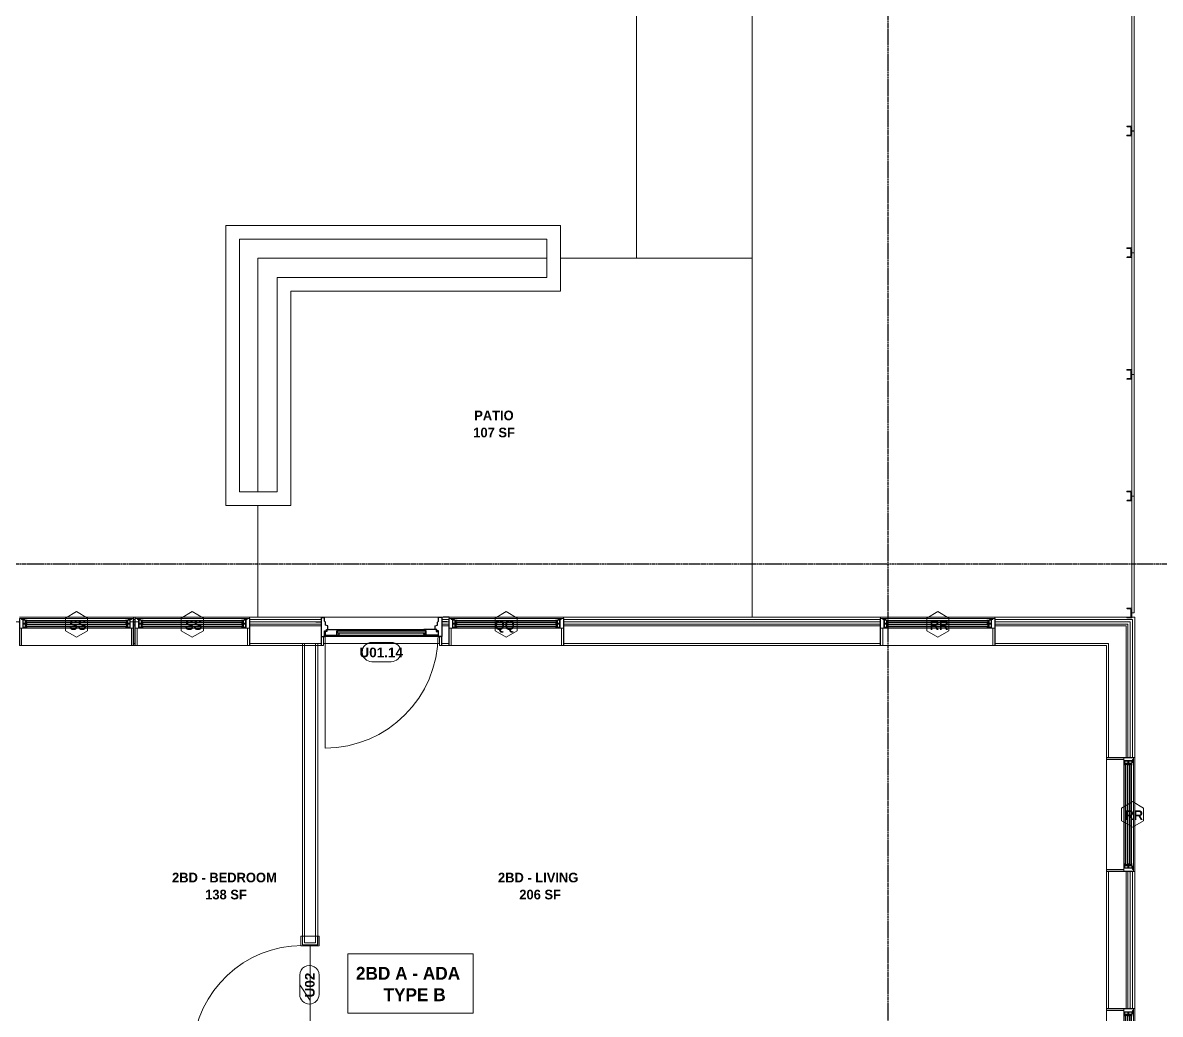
# Model space of a CAD drawing. Header units: inches. Extents: x -4058 to -1781, y 9814 to 12264.
# Drawn here: x -2442.2 to -2088.7, y 10699.3 to 11007.4 of the extents above; entities that cross this region are included whole.
import ezdxf

# ---------------------------------------------------------------- set-up
doc = ezdxf.new("R2010")
doc.units = ezdxf.units.IN
doc.header["$MEASUREMENT"] = 0
doc.linetypes.add('Dash', pattern=[0.25, 0.125, -0.125])
doc.linetypes.add('Grid Line 1_2_', pattern=[0.875, 0.5, -0.125, 0.125, -0.125])
for name, color, linetype, lineweight in [('0-1', 7, 'Continuous', 5), ('0-2', 7, 'Continuous', 9), ('A-AREA-IDEN', 2, 'Continuous', 9), ('A-DETL-GENF-HDLN-1', 7, 'Dash', 9), ('A-DETL-GENF-HDLN-2', 1, 'Continuous', 18), ('A-DOOR-1', 7, 'Continuous', 9), ('A-DOOR-2', 10, 'Continuous', 30), ('A-DOOR-3', 31, 'Continuous', 9), ('A-DOOR-4', 31, 'Continuous', 30), ('A-DOOR-FRAM-1', 7, 'Continuous', 9), ('A-DOOR-FRAM-2', 10, 'Continuous', 30), ('A-DOOR-GLAZ-1', 7, 'Continuous', 9), ('A-DOOR-IDEN', 31, 'Continuous', 9), ('A-FLOR-1', 7, 'Continuous', 9), ('A-FLOR-2', 192, 'Continuous', 9), ('A-GLAZ', 151, 'Continuous', 18), ('A-GLAZ-1', 10, 'Continuous', 30), ('A-GLAZ-2', 7, 'Continuous', 9), ('A-GLAZ-CURT-1', 7, 'Continuous', 9), ('A-GLAZ-CWMG-1', 7, 'Continuous', 9), ('A-GLAZ-IDEN', 152, 'Continuous', 9), ('A-WALL', 113, 'Continuous', 18), ('A-WALL-1', 7, 'Continuous', 9), ('A-WALL-2', 250, 'Continuous', 18), ('A-WALL-3', 113, 'Continuous', 9), ('S-GRID-1', 1, 'Grid Line 1_2_', 30)]:
    doc.layers.add(name, color=color, linetype=linetype, lineweight=lineweight)
doc.styles.add('Arial_B', font='arialbd.ttf', dxfattribs={"height": 3})
doc.styles.add('Century Gothic_B', font='GOTHICB.TTF', dxfattribs={"height": 4})
doc.styles.add('Century Gothic_B_1', font='GOTHICB.TTF', dxfattribs={"height": 3})

# ---------------------------------------------------------------- blocks, each defined once
blk = doc.blocks.new('Bayer Built Door - VISTAGRANDE FLUSH _RH_ - 37-1_2__ x 81-3_4__ - 1ST FLOOR 2-3442498-UNIT PLANS - 1ST FLOOR')
at = {"layer": 'A-DOOR-1'}
blk.add_line((17.56, 1.16), (17.56, 36.28), dxfattribs=at)
blk.add_arc((17.56, 1.16), 35.12, 90, 180, dxfattribs=at)
at = {"layer": 'A-DOOR-2'}
for p, q in [((-17.56, 0.09), (-17.56, 1.16)), ((-17.56, 1.16), (-13.13, 1.16)), ((-16.95, 0.08), (-17.56, 0.09)), ((-16.95, -0.56), (-16.95, 0.08)), ((-13.87, 1.16), (-13.87, -0.16)), ((-13.87, 1.16), (-13.87, 1.09)), ((-13.87, 1.09), (-13.36, 1.09)), ((-13.13, 0.59), (-13.87, 0.59)), ((-13.36, 1.09), (-13.16, 0.84)), ((-13.16, 0.84), (-13.13, 0.66)), ((13.12, 1.16), (-13.13, 1.16)), ((-13.13, 0.66), (-13.13, 0.59)), ((13.16, 0.84), (13.12, 0.66)), ((13.12, 0.66), (13.12, 0.59)), ((13.12, 0.59), (13.87, 0.59)), ((17.56, 1.16), (13.12, 1.16)), ((13.36, 1.09), (13.16, 0.84)), ((13.87, 1.09), (13.36, 1.09)), ((13.87, 1.16), (13.87, -0.16)), ((13.87, 1.16), (13.87, 1.09)), ((16.95, 0.08), (17.56, 0.09)), ((16.95, -0.56), (16.95, 0.08)), ((17.56, 0.09), (17.56, 1.16)), ((-16.95, -0.56), (-13.13, -0.56)), ((-13.87, -0.16), (-13.13, -0.16)), ((-13.13, -0.25), (-13.16, -0.56)), ((13.12, -0.56), (-13.13, -0.56)), ((-13.13, -0.16), (-13.13, -0.25)), ((13.12, -0.16), (13.12, -0.25)), ((13.87, -0.16), (13.12, -0.16)), ((13.12, -0.25), (13.16, -0.56)), ((16.95, -0.56), (13.12, -0.56))]:
    blk.add_line(p, q, dxfattribs=at)
at = {"layer": 'A-DOOR-FRAM-1'}
for p, q in [((-18.63, 4.44), (-18, 4.44)), ((-18.63, 1.62), (-18.63, 4.44)), ((-18, 4.44), (-18, 1.62)), ((18, 4.44), (18.62, 4.44)), ((18, 1.62), (18, 4.44)), ((18.62, 4.44), (18.62, 1.62)), ((-18, 1.62), (-18.63, 1.62)), ((18.62, 1.62), (18, 1.62))]:
    blk.add_line(p, q, dxfattribs=at)
at = {"layer": 'A-DOOR-FRAM-2'}
for p, q in [((-18.75, -4.25), (-18.75, 1.62)), ((-18.75, 1.62), (-17.72, 1.62)), ((-18.37, 1.62), (-18.75, 1.62)), ((-18.75, 1.62), (-18.63, 1.62)), ((-18, 1.62), (18, 1.62)), ((-17.72, 1.62), (-17.72, -0.16)), ((17.72, 1.62), (17.72, -0.16)), ((18.75, 1.62), (17.72, 1.62)), ((18.62, 1.62), (18.75, 1.62)), ((18.75, -4.25), (18.75, 1.62)), ((-20.38, -2.94), (-18.75, -2.94)), ((-17.72, -0.16), (-17.14, -0.16)), ((-17.38, -2.89), (-17.72, -3.13)), ((-17.72, -3.13), (-17.72, -4.25)), ((-16.69, -1.73), (-17.38, -1.89)), ((-17.38, -1.89), (-17.38, -2.89)), ((-17.14, -0.16), (-17.14, -0.59)), ((-17.14, -0.59), (-16.69, -0.59)), ((-16.69, -0.59), (-16.69, -1.73)), ((17.14, -0.59), (16.69, -0.59)), ((16.69, -0.59), (16.69, -1.73)), ((16.69, -1.73), (17.38, -1.89)), ((17.14, -0.16), (17.14, -0.59)), ((17.72, -0.16), (17.14, -0.16)), ((17.38, -1.89), (17.38, -2.89)), ((17.38, -2.89), (17.72, -3.13)), ((17.72, -3.13), (17.72, -4.25)), ((20.37, -2.94), (18.75, -2.94)), ((-18.75, -4.25), (-17.72, -4.25)), ((18.75, -4.25), (17.72, -4.25))]:
    blk.add_line(p, q, dxfattribs=at)
at = {"layer": 'A-DOOR-GLAZ-1'}
for p, q in [((-13.87, 0.44), (-13.13, 0.44)), ((-13.66, 0), (-13.66, 0.44)), ((13.12, 0.59), (-13.13, 0.59)), ((13.12, 0.44), (-13.13, 0.44)), ((13.87, 0.44), (13.12, 0.44)), ((13.66, 0), (13.66, 0.44)), ((-13.13, 0), (-13.87, 0)), ((13.12, 0), (-13.13, 0)), ((13.12, -0.16), (-13.13, -0.16)), ((13.12, 0), (13.87, 0))]:
    blk.add_line(p, q, dxfattribs=at)
blk = doc.blocks.new('Window-Double_Hung-Marvin-Essential - 2-WIDE _TEMP ALL LOW_ ESDH3066-3454284-UNIT PLANS - 1ST FLOOR')
at = {"layer": 'A-DETL-GENF-HDLN-1'}
blk.add_line((16.1, -3.97), (-16.5, -3.97), dxfattribs=at)
at = {"layer": 'A-DETL-GENF-HDLN-2'}
for p, q in [((-17.13, 4.44), (-17.75, 4.44)), ((-17.13, -0.91), (-17.13, 4.44)), ((17.12, 4.44), (17.75, 4.44)), ((17.12, 4.44), (17.12, -0.91)), ((-19.25, -2.98), (-19.25, -2.94)), ((-19.25, -2.94), (-17.9, -2.94)), ((-17.75, -2.98), (-19.25, -2.98)), ((-17.9, -2.94), (-17.9, -2.83)), ((-17.9, -2.83), (-17.75, -2.83)), ((-16.72, -0.94), (-17.75, -0.94)), ((-17.75, -4.03), (-17.75, -0.94)), ((-16.72, -3.52), (-16.72, -0.94)), ((-16.38, -3.52), (-16.72, -3.52)), ((-16.56, -1.28), (-15.34, -1.28)), ((-16.56, -1.28), (-16.56, -2.22)), ((-15.34, -2.22), (-16.56, -2.22)), ((-16.56, -2.5), (-15.34, -2.5)), ((-16.56, -2.5), (-16.56, -3.44)), ((-15.34, -3.44), (-16.56, -3.44)), ((-16.38, -3.62), (-16.38, -3.52)), ((-15.28, -1.4), (-15.94, -1.4)), ((-15.94, -1.4), (-15.94, -2.12)), ((-15.94, -2.12), (-15.28, -2.12)), ((-15.28, -2.62), (-15.94, -2.62)), ((-15.94, -2.62), (-15.94, -3.34)), ((-15.94, -3.34), (-15.28, -3.34)), ((-15.84, -1.41), (-15.84, -2.1)), ((-15.84, -2.63), (-15.84, -3.32)), ((-15.54, -1.54), (-15.54, -1.98)), ((-15.54, -2.76), (-15.54, -3.2)), ((-15.34, -1.28), (-15.28, -1.34)), ((-15.34, -2.22), (-15.28, -2.16)), ((-15.34, -2.5), (-15.28, -2.56)), ((-15.34, -3.44), (-15.28, -3.38)), ((-15.28, -1.34), (-15.28, -1.4)), ((-15.28, -2.12), (-15.28, -2.16)), ((-15.28, -2.56), (-15.28, -2.62)), ((-15.28, -3.34), (-15.28, -3.38)), ((15.34, -1.28), (15.28, -1.34)), ((15.28, -1.34), (15.28, -1.4)), ((15.28, -1.4), (15.94, -1.4)), ((15.28, -2.12), (15.28, -2.16)), ((15.94, -2.12), (15.28, -2.12)), ((15.34, -2.22), (15.28, -2.16)), ((15.34, -2.5), (15.28, -2.56)), ((15.28, -2.56), (15.28, -2.62)), ((15.28, -2.62), (15.94, -2.62)), ((15.28, -3.34), (15.28, -3.38)), ((15.94, -3.34), (15.28, -3.34)), ((15.34, -3.44), (15.28, -3.38)), ((16.56, -1.28), (15.34, -1.28)), ((15.34, -2.22), (16.56, -2.22)), ((16.56, -2.5), (15.34, -2.5)), ((15.34, -3.44), (16.56, -3.44)), ((15.54, -1.54), (15.54, -1.98)), ((15.54, -2.76), (15.54, -3.2)), ((15.84, -1.41), (15.84, -2.1)), ((15.84, -2.63), (15.84, -3.32)), ((15.94, -1.4), (15.94, -2.12)), ((15.94, -2.62), (15.94, -3.34)), ((16.38, -3.62), (16.38, -3.52)), ((16.38, -3.52), (16.72, -3.52)), ((16.56, -1.28), (16.56, -2.22)), ((16.56, -2.5), (16.56, -3.44)), ((16.72, -3.52), (16.72, -0.94)), ((16.72, -0.94), (17.75, -0.94)), ((17.75, -4.03), (17.75, -0.94)), ((17.9, -2.83), (17.75, -2.83)), ((17.75, -2.98), (19.25, -2.98)), ((17.9, -2.94), (17.9, -2.83)), ((19.25, -2.94), (17.9, -2.94)), ((19.25, -2.98), (19.25, -2.94)), ((-17.75, -4.03), (-17.16, -4.03)), ((-17.08, -3.62), (-17.16, -4.03)), ((-17.08, -3.62), (-16.19, -3.62)), ((-16.85, -4), (-16.85, -3.62)), ((-16.3, -4), (-16.85, -4)), ((-16.18, -3.76), (-16.3, -3.76)), ((-16.3, -3.76), (-16.3, -4)), ((-16.19, -3.62), (-16.19, -3.72)), ((-16.19, -3.72), (-16.1, -3.72)), ((-16.18, -3.97), (-16.18, -3.76)), ((-16.18, -3.97), (-16.1, -3.97)), ((-16.1, -3.72), (-16.1, -3.97)), ((16.19, -3.72), (16.1, -3.72)), ((16.1, -3.72), (16.1, -3.97)), ((16.18, -3.97), (16.1, -3.97)), ((16.18, -3.97), (16.18, -3.76)), ((16.18, -3.76), (16.3, -3.76)), ((17.08, -3.62), (16.19, -3.62)), ((16.19, -3.62), (16.19, -3.72)), ((16.3, -3.76), (16.3, -4)), ((16.3, -4), (16.85, -4)), ((16.85, -4), (16.85, -3.62)), ((17.08, -3.62), (17.16, -4.03)), ((17.75, -4.03), (17.16, -4.03))]:
    blk.add_line(p, q, dxfattribs=at)
at = {"layer": 'A-GLAZ'}
for p, q in [((15.84, -1.41), (-15.84, -1.41)), ((15.84, -1.54), (-15.84, -1.54)), ((15.84, -1.98), (-15.84, -1.98)), ((15.84, -2.1), (-15.84, -2.1)), ((15.84, -2.63), (-15.84, -2.63)), ((15.84, -2.76), (-15.84, -2.76)), ((15.84, -3.2), (-15.84, -3.2)), ((15.84, -3.32), (-15.84, -3.32))]:
    blk.add_line(p, q, dxfattribs=at)
at = {"layer": 'A-GLAZ-1'}
for p, q in [((-17.75, -0.91), (-17.75, 4.44)), ((17.75, 4.44), (17.75, -0.91)), ((-17.75, -4.03), (-17.75, -0.94)), ((17.75, -0.94), (17.75, -4.03))]:
    blk.add_line(p, q, dxfattribs=at)
at = {"layer": 'A-GLAZ-2'}
for p, q in [((-17.75, 4.44), (17.75, 4.44)), ((-17.75, -0.94), (17.75, -0.94)), ((17.75, -4.03), (-17.75, -4.03))]:
    blk.add_line(p, q, dxfattribs=at)
blk = doc.blocks.new('Window-Double_Hung-Marvin-Essential - 1-WIDE _TEMP ALL_ ESDH3066-3454280-UNIT PLANS - 1ST FLOOR')
at = {"layer": 'A-DETL-GENF-HDLN-1'}
blk.add_line((16.1, -3.97), (-16.5, -3.97), dxfattribs=at)
at = {"layer": 'A-DETL-GENF-HDLN-2'}
for p, q in [((-17.13, 4.44), (-17.75, 4.44)), ((-17.13, -0.91), (-17.13, 4.44)), ((17.12, 4.44), (17.75, 4.44)), ((17.12, 4.44), (17.12, -0.91)), ((-19.25, -2.98), (-19.25, -2.94)), ((-19.25, -2.94), (-17.9, -2.94)), ((-17.75, -2.98), (-19.25, -2.98)), ((-17.9, -2.94), (-17.9, -2.83)), ((-17.9, -2.83), (-17.75, -2.83)), ((-16.72, -0.94), (-17.75, -0.94)), ((-17.75, -4.03), (-17.75, -0.94)), ((-16.72, -3.52), (-16.72, -0.94)), ((-16.38, -3.52), (-16.72, -3.52)), ((-16.56, -1.28), (-15.34, -1.28)), ((-16.56, -1.28), (-16.56, -2.22)), ((-15.34, -2.22), (-16.56, -2.22)), ((-16.56, -2.5), (-15.34, -2.5)), ((-16.56, -2.5), (-16.56, -3.44)), ((-15.34, -3.44), (-16.56, -3.44)), ((-16.38, -3.62), (-16.38, -3.52)), ((-15.28, -1.4), (-15.94, -1.4)), ((-15.94, -1.4), (-15.94, -2.12)), ((-15.94, -2.12), (-15.28, -2.12)), ((-15.28, -2.62), (-15.94, -2.62)), ((-15.94, -2.62), (-15.94, -3.34)), ((-15.94, -3.34), (-15.28, -3.34)), ((-15.84, -1.41), (-15.84, -2.1)), ((-15.84, -2.63), (-15.84, -3.32)), ((-15.54, -1.54), (-15.54, -1.98)), ((-15.54, -2.76), (-15.54, -3.2)), ((-15.34, -1.28), (-15.28, -1.34)), ((-15.34, -2.22), (-15.28, -2.16)), ((-15.34, -2.5), (-15.28, -2.56)), ((-15.34, -3.44), (-15.28, -3.38)), ((-15.28, -1.34), (-15.28, -1.4)), ((-15.28, -2.12), (-15.28, -2.16)), ((-15.28, -2.56), (-15.28, -2.62)), ((-15.28, -3.34), (-15.28, -3.38)), ((15.34, -1.28), (15.28, -1.34)), ((15.28, -1.34), (15.28, -1.4)), ((15.28, -1.4), (15.94, -1.4)), ((15.28, -2.12), (15.28, -2.16)), ((15.94, -2.12), (15.28, -2.12)), ((15.34, -2.22), (15.28, -2.16)), ((15.34, -2.5), (15.28, -2.56)), ((15.28, -2.56), (15.28, -2.62)), ((15.28, -2.62), (15.94, -2.62)), ((15.28, -3.34), (15.28, -3.38)), ((15.94, -3.34), (15.28, -3.34)), ((15.34, -3.44), (15.28, -3.38)), ((16.56, -1.28), (15.34, -1.28)), ((15.34, -2.22), (16.56, -2.22)), ((16.56, -2.5), (15.34, -2.5)), ((15.34, -3.44), (16.56, -3.44)), ((15.54, -1.54), (15.54, -1.98)), ((15.54, -2.76), (15.54, -3.2)), ((15.84, -1.41), (15.84, -2.1)), ((15.84, -2.63), (15.84, -3.32)), ((15.94, -1.4), (15.94, -2.12)), ((15.94, -2.62), (15.94, -3.34)), ((16.38, -3.62), (16.38, -3.52)), ((16.38, -3.52), (16.72, -3.52)), ((16.56, -1.28), (16.56, -2.22)), ((16.56, -2.5), (16.56, -3.44)), ((16.72, -3.52), (16.72, -0.94)), ((16.72, -0.94), (17.75, -0.94)), ((17.75, -4.03), (17.75, -0.94)), ((17.9, -2.83), (17.75, -2.83)), ((17.75, -2.98), (19.25, -2.98)), ((17.9, -2.94), (17.9, -2.83)), ((19.25, -2.94), (17.9, -2.94)), ((19.25, -2.98), (19.25, -2.94)), ((-17.75, -4.03), (-17.16, -4.03)), ((-17.08, -3.62), (-17.16, -4.03)), ((-17.08, -3.62), (-16.19, -3.62)), ((-16.85, -4), (-16.85, -3.62)), ((-16.3, -4), (-16.85, -4)), ((-16.18, -3.76), (-16.3, -3.76)), ((-16.3, -3.76), (-16.3, -4)), ((-16.19, -3.62), (-16.19, -3.72)), ((-16.19, -3.72), (-16.1, -3.72)), ((-16.18, -3.97), (-16.18, -3.76)), ((-16.18, -3.97), (-16.1, -3.97)), ((-16.1, -3.72), (-16.1, -3.97)), ((16.19, -3.72), (16.1, -3.72)), ((16.1, -3.72), (16.1, -3.97)), ((16.18, -3.97), (16.1, -3.97)), ((16.18, -3.97), (16.18, -3.76)), ((16.18, -3.76), (16.3, -3.76)), ((17.08, -3.62), (16.19, -3.62)), ((16.19, -3.62), (16.19, -3.72)), ((16.3, -3.76), (16.3, -4)), ((16.3, -4), (16.85, -4)), ((16.85, -4), (16.85, -3.62)), ((17.08, -3.62), (17.16, -4.03)), ((17.75, -4.03), (17.16, -4.03))]:
    blk.add_line(p, q, dxfattribs=at)
at = {"layer": 'A-GLAZ'}
for p, q in [((15.84, -1.41), (-15.84, -1.41)), ((15.84, -1.54), (-15.84, -1.54)), ((15.84, -1.98), (-15.84, -1.98)), ((15.84, -2.1), (-15.84, -2.1)), ((15.84, -2.63), (-15.84, -2.63)), ((15.84, -2.76), (-15.84, -2.76)), ((15.84, -3.2), (-15.84, -3.2)), ((15.84, -3.32), (-15.84, -3.32))]:
    blk.add_line(p, q, dxfattribs=at)
at = {"layer": 'A-GLAZ-1'}
for p, q in [((-17.75, -0.91), (-17.75, 4.44)), ((17.75, 4.44), (17.75, -0.91)), ((-17.75, -4.03), (-17.75, -0.94)), ((17.75, -0.94), (17.75, -4.03))]:
    blk.add_line(p, q, dxfattribs=at)
at = {"layer": 'A-GLAZ-2'}
for p, q in [((-17.75, 4.44), (17.75, 4.44)), ((-17.75, -0.94), (17.75, -0.94)), ((17.75, -4.03), (-17.75, -4.03)), ((17.75, -4.44), (19.62, -4.44)), ((17.75, -4.5), (17.75, -4.44)), ((19.62, -4.5), (17.75, -4.5)), ((19.62, -4.44), (19.62, -4.5))]:
    blk.add_line(p, q, dxfattribs=at)
blk = doc.blocks.new('Window-Double_Hung-Marvin-Essential - 1-WIDE _TEMP LOWER_ ESDH3066-3454273-UNIT PLANS - 1ST FLOOR')
at = {"layer": 'A-DETL-GENF-HDLN-1'}
blk.add_line((16.1, -3.97), (-16.5, -3.97), dxfattribs=at)
at = {"layer": 'A-DETL-GENF-HDLN-2'}
for p, q in [((-17.13, 4.44), (-17.75, 4.44)), ((-17.13, -0.91), (-17.13, 4.44)), ((17.12, 4.44), (17.75, 4.44)), ((17.12, 4.44), (17.12, -0.91)), ((-19.25, -2.98), (-19.25, -2.94)), ((-19.25, -2.94), (-17.9, -2.94)), ((-17.75, -2.98), (-19.25, -2.98)), ((-17.9, -2.94), (-17.9, -2.83)), ((-17.9, -2.83), (-17.75, -2.83)), ((-16.72, -0.94), (-17.75, -0.94)), ((-17.75, -4.03), (-17.75, -0.94)), ((-16.72, -3.52), (-16.72, -0.94)), ((-16.38, -3.52), (-16.72, -3.52)), ((-16.56, -1.28), (-15.34, -1.28)), ((-16.56, -1.28), (-16.56, -2.22)), ((-15.34, -2.22), (-16.56, -2.22)), ((-16.56, -2.5), (-15.34, -2.5)), ((-16.56, -2.5), (-16.56, -3.44)), ((-15.34, -3.44), (-16.56, -3.44)), ((-16.38, -3.62), (-16.38, -3.52)), ((-15.28, -1.4), (-15.94, -1.4)), ((-15.94, -1.4), (-15.94, -2.12)), ((-15.94, -2.12), (-15.28, -2.12)), ((-15.28, -2.62), (-15.94, -2.62)), ((-15.94, -2.62), (-15.94, -3.34)), ((-15.94, -3.34), (-15.28, -3.34)), ((-15.84, -1.41), (-15.84, -2.1)), ((-15.84, -2.63), (-15.84, -3.32)), ((-15.54, -1.54), (-15.54, -1.98)), ((-15.54, -2.76), (-15.54, -3.2)), ((-15.34, -1.28), (-15.28, -1.34)), ((-15.34, -2.22), (-15.28, -2.16)), ((-15.34, -2.5), (-15.28, -2.56)), ((-15.34, -3.44), (-15.28, -3.38)), ((-15.28, -1.34), (-15.28, -1.4)), ((-15.28, -2.12), (-15.28, -2.16)), ((-15.28, -2.56), (-15.28, -2.62)), ((-15.28, -3.34), (-15.28, -3.38)), ((15.34, -1.28), (15.28, -1.34)), ((15.28, -1.34), (15.28, -1.4)), ((15.28, -1.4), (15.94, -1.4)), ((15.28, -2.12), (15.28, -2.16)), ((15.94, -2.12), (15.28, -2.12)), ((15.34, -2.22), (15.28, -2.16)), ((15.34, -2.5), (15.28, -2.56)), ((15.28, -2.56), (15.28, -2.62)), ((15.28, -2.62), (15.94, -2.62)), ((15.28, -3.34), (15.28, -3.38)), ((15.94, -3.34), (15.28, -3.34)), ((15.34, -3.44), (15.28, -3.38)), ((16.56, -1.28), (15.34, -1.28)), ((15.34, -2.22), (16.56, -2.22)), ((16.56, -2.5), (15.34, -2.5)), ((15.34, -3.44), (16.56, -3.44)), ((15.54, -1.54), (15.54, -1.98)), ((15.54, -2.76), (15.54, -3.2)), ((15.84, -1.41), (15.84, -2.1)), ((15.84, -2.63), (15.84, -3.32)), ((15.94, -1.4), (15.94, -2.12)), ((15.94, -2.62), (15.94, -3.34)), ((16.38, -3.62), (16.38, -3.52)), ((16.38, -3.52), (16.72, -3.52)), ((16.56, -1.28), (16.56, -2.22)), ((16.56, -2.5), (16.56, -3.44)), ((16.72, -3.52), (16.72, -0.94)), ((16.72, -0.94), (17.75, -0.94)), ((17.75, -4.03), (17.75, -0.94)), ((17.9, -2.83), (17.75, -2.83)), ((17.75, -2.98), (19.25, -2.98)), ((17.9, -2.94), (17.9, -2.83)), ((19.25, -2.94), (17.9, -2.94)), ((19.25, -2.98), (19.25, -2.94)), ((-17.75, -4.03), (-17.16, -4.03)), ((-17.08, -3.62), (-17.16, -4.03)), ((-17.08, -3.62), (-16.19, -3.62)), ((-16.85, -4), (-16.85, -3.62)), ((-16.3, -4), (-16.85, -4)), ((-16.18, -3.76), (-16.3, -3.76)), ((-16.3, -3.76), (-16.3, -4)), ((-16.19, -3.62), (-16.19, -3.72)), ((-16.19, -3.72), (-16.1, -3.72)), ((-16.18, -3.97), (-16.18, -3.76)), ((-16.18, -3.97), (-16.1, -3.97)), ((-16.1, -3.72), (-16.1, -3.97)), ((16.19, -3.72), (16.1, -3.72)), ((16.1, -3.72), (16.1, -3.97)), ((16.18, -3.97), (16.1, -3.97)), ((16.18, -3.97), (16.18, -3.76)), ((16.18, -3.76), (16.3, -3.76)), ((17.08, -3.62), (16.19, -3.62)), ((16.19, -3.62), (16.19, -3.72)), ((16.3, -3.76), (16.3, -4)), ((16.3, -4), (16.85, -4)), ((16.85, -4), (16.85, -3.62)), ((17.08, -3.62), (17.16, -4.03)), ((17.75, -4.03), (17.16, -4.03))]:
    blk.add_line(p, q, dxfattribs=at)
at = {"layer": 'A-GLAZ'}
for p, q in [((15.84, -1.41), (-15.84, -1.41)), ((15.84, -1.54), (-15.84, -1.54)), ((15.84, -1.98), (-15.84, -1.98)), ((15.84, -2.1), (-15.84, -2.1)), ((15.84, -2.63), (-15.84, -2.63)), ((15.84, -2.76), (-15.84, -2.76)), ((15.84, -3.2), (-15.84, -3.2)), ((15.84, -3.32), (-15.84, -3.32))]:
    blk.add_line(p, q, dxfattribs=at)
at = {"layer": 'A-GLAZ-1'}
for p, q in [((-17.75, -0.91), (-17.75, 4.44)), ((17.75, 4.44), (17.75, -0.91)), ((-17.75, -4.03), (-17.75, -0.94)), ((17.75, -0.94), (17.75, -4.03))]:
    blk.add_line(p, q, dxfattribs=at)
at = {"layer": 'A-GLAZ-2'}
for p, q in [((-17.75, 4.44), (17.75, 4.44)), ((-17.75, -0.94), (17.75, -0.94)), ((17.75, -4.03), (-17.75, -4.03))]:
    blk.add_line(p, q, dxfattribs=at)
blk = doc.blocks.new('Horizontal_Siding - Horizontal_Siding-2867908-UNIT PLANS - 1ST FLOOR')
at = {"layer": 'A-GLAZ-CURT-1'}
for p, q in [((18.16, -1.5), (-18.16, -1.5)), ((-18.16, -1.5), (-18.16, -2.25)), ((-18.16, -2.25), (18.16, -2.25)), ((18.16, -2.25), (18.16, -1.5))]:
    blk.add_line(p, q, dxfattribs=at)
blk = doc.blocks.new('Horizontal_Siding - Horizontal_Siding-2867907-UNIT PLANS - 1ST FLOOR')
at = {"layer": 'A-GLAZ-CURT-1'}
for p, q in [((18.91, -1.5), (-18.91, -1.5)), ((-18.91, -1.5), (-18.91, -2.25)), ((-18.91, -2.25), (18.91, -2.25)), ((18.91, -2.25), (18.91, -1.5))]:
    blk.add_line(p, q, dxfattribs=at)
blk = doc.blocks.new('Rectangular Mullion - RAILING POST-2806293-UNIT PLANS - 1ST FLOOR')
at = {"layer": 'A-GLAZ-CWMG-1'}
for p, q in [((0, 1.5), (-3, 1.5)), ((-3, 1.5), (-3, 0)), ((-2.79, 0.21), (-2.72, 1.18)), ((-2.72, 1.18), (-0.28, 1.18)), ((-0.28, 1.18), (-0.21, 0.21)), ((0, 0), (0, 1.5))]:
    blk.add_line(p, q, dxfattribs=at)
for centre, start, end in [((-3, 0.21), 270, 0.528), ((0, 0.21), 179.472, 270)]:
    blk.add_arc(centre, 0.21, start, end, dxfattribs=at)
blk = doc.blocks.new('Rectangular Mullion - RAILING POST-2669755-UNIT PLANS - 1ST FLOOR')
at = {"layer": 'A-GLAZ-CWMG-1'}
for p, q in [((-1.5, 0), (-1.5, 1.5)), ((-1.5, 1.5), (1.5, 1.5)), ((-1.22, 1.18), (-1.29, 0.21)), ((1.22, 1.18), (-1.22, 1.18)), ((1.29, 0.21), (1.22, 1.18)), ((1.5, 1.5), (1.5, 0))]:
    blk.add_line(p, q, dxfattribs=at)
for centre, radius, start, end in [((-1.5, 0.21), 0.21, 270, 0.528), ((1.5, 0.21), 0.211, 179.472, 270)]:
    blk.add_arc(centre, radius, start, end, dxfattribs=at)
blk = doc.blocks.new('Window-Double_Hung-Marvin-Essential - 2-WIDE _TEMP ALL LOW_ ESDH3066-3454277-UNIT PLANS - 1ST FLOOR')
at = {"layer": 'A-DETL-GENF-HDLN-1'}
blk.add_line((16.1, 3.97), (-16.5, 3.97), dxfattribs=at)
at = {"layer": 'A-DETL-GENF-HDLN-2'}
for p, q in [((-17.75, 4.03), (-17.16, 4.03)), ((-17.75, 4.03), (-17.75, 0.94)), ((-17.08, 3.62), (-17.16, 4.03)), ((-17.08, 3.62), (-16.19, 3.62)), ((-16.85, 4), (-16.85, 3.62)), ((-16.3, 4), (-16.85, 4)), ((-16.38, 3.62), (-16.38, 3.52)), ((-16.3, 3.76), (-16.3, 4)), ((-16.18, 3.76), (-16.3, 3.76)), ((-16.19, 3.72), (-16.1, 3.72)), ((-16.19, 3.62), (-16.19, 3.72)), ((-16.18, 3.97), (-16.1, 3.97)), ((-16.18, 3.97), (-16.18, 3.76)), ((-16.1, 3.72), (-16.1, 3.97)), ((16.18, 3.97), (16.1, 3.97)), ((16.1, 3.72), (16.1, 3.97)), ((16.19, 3.72), (16.1, 3.72)), ((16.18, 3.97), (16.18, 3.76)), ((16.18, 3.76), (16.3, 3.76)), ((16.19, 3.62), (16.19, 3.72)), ((17.08, 3.62), (16.19, 3.62)), ((16.3, 3.76), (16.3, 4)), ((16.3, 4), (16.85, 4)), ((16.38, 3.62), (16.38, 3.52)), ((16.85, 4), (16.85, 3.62)), ((17.08, 3.62), (17.16, 4.03)), ((17.75, 4.03), (17.16, 4.03)), ((17.75, 4.03), (17.75, 0.94)), ((-19.25, 2.98), (-19.25, 2.94)), ((-17.75, 2.98), (-19.25, 2.98)), ((-19.25, 2.94), (-17.9, 2.94)), ((-17.9, 2.94), (-17.9, 2.83)), ((-17.9, 2.83), (-17.75, 2.83)), ((-16.72, 0.94), (-17.75, 0.94)), ((-17.13, 0.91), (-17.13, -4.44)), ((-16.38, 3.52), (-16.72, 3.52)), ((-16.72, 3.52), (-16.72, 0.94)), ((-15.34, 3.44), (-16.56, 3.44)), ((-16.56, 2.5), (-16.56, 3.44)), ((-16.56, 2.5), (-15.34, 2.5)), ((-15.34, 2.22), (-16.56, 2.22)), ((-16.56, 1.28), (-16.56, 2.22)), ((-16.56, 1.28), (-15.34, 1.28)), ((-15.94, 2.62), (-15.94, 3.34)), ((-15.94, 3.34), (-15.28, 3.34)), ((-15.28, 2.62), (-15.94, 2.62)), ((-15.94, 1.4), (-15.94, 2.12)), ((-15.94, 2.12), (-15.28, 2.12)), ((-15.28, 1.4), (-15.94, 1.4)), ((-15.84, 2.63), (-15.84, 3.32)), ((-15.84, 1.41), (-15.84, 2.1)), ((-15.54, 2.76), (-15.54, 3.2)), ((-15.54, 1.54), (-15.54, 1.98)), ((-15.34, 3.44), (-15.28, 3.38)), ((-15.34, 2.5), (-15.28, 2.56)), ((-15.34, 2.22), (-15.28, 2.16)), ((-15.34, 1.28), (-15.28, 1.34)), ((-15.28, 3.34), (-15.28, 3.38)), ((-15.28, 2.56), (-15.28, 2.62)), ((-15.28, 2.12), (-15.28, 2.16)), ((-15.28, 1.34), (-15.28, 1.4)), ((15.34, 3.44), (15.28, 3.38)), ((15.28, 3.34), (15.28, 3.38)), ((15.94, 3.34), (15.28, 3.34)), ((15.28, 2.56), (15.28, 2.62)), ((15.28, 2.62), (15.94, 2.62)), ((15.34, 2.5), (15.28, 2.56)), ((15.34, 2.22), (15.28, 2.16)), ((15.28, 2.12), (15.28, 2.16)), ((15.94, 2.12), (15.28, 2.12)), ((15.28, 1.34), (15.28, 1.4)), ((15.28, 1.4), (15.94, 1.4)), ((15.34, 1.28), (15.28, 1.34)), ((15.34, 3.44), (16.56, 3.44)), ((16.56, 2.5), (15.34, 2.5)), ((15.34, 2.22), (16.56, 2.22)), ((16.56, 1.28), (15.34, 1.28)), ((15.54, 2.76), (15.54, 3.2)), ((15.54, 1.54), (15.54, 1.98)), ((15.84, 2.63), (15.84, 3.32)), ((15.84, 1.41), (15.84, 2.1)), ((15.94, 2.62), (15.94, 3.34)), ((15.94, 1.4), (15.94, 2.12)), ((16.38, 3.52), (16.72, 3.52)), ((16.56, 2.5), (16.56, 3.44)), ((16.56, 1.28), (16.56, 2.22)), ((16.72, 3.52), (16.72, 0.94)), ((16.72, 0.94), (17.75, 0.94)), ((17.12, -4.44), (17.12, 0.91)), ((17.75, 2.98), (19.25, 2.98)), ((17.9, 2.83), (17.75, 2.83)), ((17.9, 2.94), (17.9, 2.83)), ((19.25, 2.94), (17.9, 2.94)), ((19.25, 2.98), (19.25, 2.94)), ((-17.13, -4.44), (-17.75, -4.44)), ((17.12, -4.44), (17.75, -4.44))]:
    blk.add_line(p, q, dxfattribs=at)
at = {"layer": 'A-GLAZ'}
for p, q in [((15.84, 3.32), (-15.84, 3.32)), ((15.84, 3.2), (-15.84, 3.2)), ((15.84, 2.76), (-15.84, 2.76)), ((15.84, 2.63), (-15.84, 2.63)), ((15.84, 2.1), (-15.84, 2.1)), ((15.84, 1.98), (-15.84, 1.98)), ((15.84, 1.54), (-15.84, 1.54)), ((15.84, 1.41), (-15.84, 1.41))]:
    blk.add_line(p, q, dxfattribs=at)
at = {"layer": 'A-GLAZ-1'}
for p, q in [((-17.75, 4.03), (-17.75, 0.94)), ((17.75, 0.94), (17.75, 4.03)), ((-17.75, 0.91), (-17.75, -4.44)), ((17.75, -4.44), (17.75, 0.91))]:
    blk.add_line(p, q, dxfattribs=at)
at = {"layer": 'A-GLAZ-2'}
for p, q in [((17.75, 4.03), (-17.75, 4.03)), ((-17.75, 0.94), (17.75, 0.94)), ((-17.75, -4.44), (17.75, -4.44))]:
    blk.add_line(p, q, dxfattribs=at)
blk = doc.blocks.new('CTR - 1st Phase - Shell_rvt-1-UNIT PLANS - 1ST FLOOR')
at = {"layer": 'A-FLOR-1'}
for p, q in [((-2251.52, 11061.29), (-2251.52, 10934.19)), ((-2215.52, 10934.19), (-2215.52, 11049.39)), ((-2369.12, 10934.19), (-2369.12, 10861.64)), ((-2279.37, 10934.19), (-2369.12, 10934.19)), ((-2215.52, 10934.19), (-2275.12, 10934.19)), ((-2215.52, 10822.74), (-2215.52, 10934.19)), ((-2369.12, 10857.39), (-2369.12, 10822.74)), ((-2349.47, 10822.74), (-2311.97, 10822.74))]:
    blk.add_line(p, q, dxfattribs=at)
at = {"layer": 'A-WALL-1'}
for p, q in [((-2379.12, 10944.44), (-2275.12, 10944.44)), ((-2379.12, 10944.44), (-2379.12, 10940.19)), ((-2275.12, 10940.19), (-2275.12, 10944.44)), ((-2379.12, 10857.39), (-2379.12, 10940.19)), ((-2279.37, 10940.19), (-2374.87, 10940.19)), ((-2374.87, 10940.19), (-2374.87, 10861.64)), ((-2279.37, 10928.19), (-2279.37, 10940.19)), ((-2275.12, 10940.19), (-2275.12, 10928.19)), ((-2363.12, 10928.19), (-2279.37, 10928.19)), ((-2363.12, 10928.19), (-2363.12, 10923.94)), ((-2275.12, 10923.94), (-2275.12, 10928.19)), ((-2363.12, 10861.64), (-2363.12, 10923.94)), ((-2275.12, 10923.94), (-2358.87, 10923.94)), ((-2358.87, 10923.94), (-2358.87, 10857.39)), ((-2374.87, 10861.64), (-2363.12, 10861.64)), ((-2379.12, 10857.39), (-2374.87, 10857.39)), ((-2363.12, 10857.39), (-2374.87, 10857.39)), ((-2363.12, 10857.39), (-2358.87, 10857.39)), ((-2443.27, 10822.74), (-2407.77, 10822.74)), ((-2407.27, 10822.74), (-2407.77, 10822.74)), ((-2407.77, 10822.74), (-2407.77, 10822.33)), ((-2407.27, 10822.33), (-2407.27, 10822.74)), ((-2407.27, 10822.74), (-2371.77, 10822.74)), ((-2349.47, 10822.74), (-2371.77, 10822.74)), ((-2371.77, 10822.74), (-2371.77, 10822.33)), ((-2349.47, 10813.86), (-2349.47, 10822.74)), ((-2311.6, 10822.74), (-2311.97, 10822.74)), ((-2311.97, 10822.74), (-2311.97, 10813.86)), ((-2309.72, 10822.33), (-2309.72, 10822.74)), ((-2309.72, 10822.74), (-2274.22, 10822.74)), ((-2175.61, 10822.74), (-2274.22, 10822.74)), ((-2274.22, 10822.74), (-2274.22, 10822.33)), ((-2175.61, 10822.33), (-2175.61, 10822.74)), ((-2175.61, 10822.74), (-2140.11, 10822.74)), ((-2096.57, 10822.74), (-2140.11, 10822.74)), ((-2140.11, 10822.74), (-2140.11, 10822.33)), ((-2096.57, 10821.99), (-2096.57, 10822.74)), ((-2096.57, 10813.86), (-2096.57, 10821.99)), ((-2407.77, 10819.24), (-2407.77, 10819.21)), ((-2407.27, 10819.21), (-2407.27, 10819.24)), ((-2371.77, 10819.24), (-2371.77, 10819.21)), ((-2309.72, 10819.21), (-2309.72, 10819.24)), ((-2274.22, 10819.24), (-2274.22, 10819.21)), ((-2175.61, 10819.21), (-2175.61, 10819.24)), ((-2140.11, 10819.24), (-2140.11, 10819.21)), ((-2407.77, 10813.86), (-2407.27, 10813.86)), ((-2371.77, 10813.86), (-2349.47, 10813.86)), ((-2311.97, 10813.86), (-2309.72, 10813.86)), ((-2274.22, 10813.86), (-2175.61, 10813.86)), ((-2140.11, 10813.86), (-2105.45, 10813.86)), ((-2105.45, 10813.86), (-2105.45, 10779.14)), ((-2096.57, 10779.14), (-2096.57, 10813.86)), ((-2100.1, 10779.14), (-2100.07, 10779.14)), ((-2096.98, 10779.14), (-2096.57, 10779.14)), ((-2096.57, 10779.14), (-2096.57, 10743.64)), ((-2105.45, 10743.64), (-2105.45, 10701.14)), ((-2100.07, 10743.64), (-2100.1, 10743.64)), ((-2096.57, 10743.64), (-2096.98, 10743.64)), ((-2096.57, 10701.14), (-2096.57, 10743.64)), ((-2100.1, 10701.14), (-2100.07, 10701.14)), ((-2096.98, 10701.14), (-2096.57, 10701.14)), ((-2096.57, 10701.14), (-2096.57, 10667.6))]:
    blk.add_line(p, q, dxfattribs=at)
at = {"layer": 'A-WALL-2'}
for p, q in [((-2407.77, 10821.99), (-2407.27, 10821.99)), ((-2407.77, 10821.24), (-2407.27, 10821.24)), ((-2371.77, 10821.99), (-2349.47, 10821.99)), ((-2371.77, 10821.24), (-2349.47, 10821.24)), ((-2311.97, 10821.99), (-2309.72, 10821.99)), ((-2311.97, 10821.24), (-2309.72, 10821.24)), ((-2274.22, 10821.99), (-2175.61, 10821.99)), ((-2274.22, 10821.24), (-2175.61, 10821.24)), ((-2140.11, 10821.99), (-2097.32, 10821.99)), ((-2140.11, 10821.24), (-2098.07, 10821.24)), ((-2098.07, 10821.24), (-2098.07, 10820.49)), ((-2097.32, 10821.99), (-2097.32, 10821.24)), ((-2097.32, 10821.24), (-2097.32, 10813.86)), ((-2407.77, 10820.49), (-2407.27, 10820.49)), ((-2407.77, 10819.99), (-2407.27, 10819.99)), ((-2371.77, 10820.49), (-2349.47, 10820.49)), ((-2371.77, 10819.99), (-2349.47, 10819.99)), ((-2311.97, 10820.49), (-2309.72, 10820.49)), ((-2311.97, 10819.99), (-2309.72, 10819.99)), ((-2274.22, 10820.49), (-2175.61, 10820.49)), ((-2274.22, 10819.99), (-2175.61, 10819.99)), ((-2140.11, 10820.49), (-2098.82, 10820.49)), ((-2140.11, 10819.99), (-2099.32, 10819.99)), ((-2099.32, 10819.99), (-2099.32, 10814.49)), ((-2098.82, 10820.49), (-2098.82, 10819.99)), ((-2098.82, 10819.99), (-2098.82, 10813.86)), ((-2098.07, 10820.49), (-2098.07, 10813.86)), ((-2407.77, 10814.49), (-2407.27, 10814.49)), ((-2371.77, 10814.49), (-2349.47, 10814.49)), ((-2311.97, 10814.49), (-2309.72, 10814.49)), ((-2274.22, 10814.49), (-2175.61, 10814.49)), ((-2140.11, 10814.49), (-2104.82, 10814.49)), ((-2104.82, 10814.49), (-2104.82, 10813.86)), ((-2104.82, 10813.86), (-2104.82, 10779.14)), ((-2099.32, 10814.49), (-2099.32, 10813.86)), ((-2099.32, 10813.86), (-2099.32, 10779.14)), ((-2098.82, 10813.86), (-2098.82, 10779.14)), ((-2098.07, 10813.86), (-2098.07, 10779.14)), ((-2097.32, 10813.86), (-2097.32, 10779.14)), ((-2104.82, 10743.64), (-2104.82, 10701.14)), ((-2099.32, 10743.64), (-2099.32, 10701.14)), ((-2098.82, 10743.64), (-2098.82, 10701.14)), ((-2098.07, 10743.64), (-2098.07, 10701.14)), ((-2097.32, 10743.64), (-2097.32, 10701.14))]:
    blk.add_line(p, q, dxfattribs=at)
at = {"layer": '0-2'}
for name, p, rotation in [('Horizontal_Siding - Horizontal_Siding-2867907-UNIT PLANS - 1ST FLOOR', (-2099.07, 10992.66), 89.99999999999952), ('Horizontal_Siding - Horizontal_Siding-2867907-UNIT PLANS - 1ST FLOOR', (-2099.07, 10954.85), 89.99999999999952), ('Horizontal_Siding - Horizontal_Siding-2867907-UNIT PLANS - 1ST FLOOR', (-2099.07, 10917.03), 89.99999999999952), ('Horizontal_Siding - Horizontal_Siding-2867907-UNIT PLANS - 1ST FLOOR', (-2099.07, 10879.21), 89.99999999999952), ('Horizontal_Siding - Horizontal_Siding-2867908-UNIT PLANS - 1ST FLOOR', (-2099.07, 10842.15), 89.99999999999952), ('Rectangular Mullion - RAILING POST-2806293-UNIT PLANS - 1ST FLOOR', (-2099.07, 10822.49), 269.9999999999995), ('Window-Double_Hung-Marvin-Essential - 2-WIDE _TEMP ALL LOW_ ESDH3066-3454284-UNIT PLANS - 1ST FLOOR', (-2389.52, 10818.3), 180), ('Bayer Built Door - VISTAGRANDE FLUSH _RH_ - 37-1_2__ x 81-3_4__ - 1ST FLOOR 2-3442498-UNIT PLANS - 1ST FLOOR', (-2330.72, 10818.3), 180), ('Window-Double_Hung-Marvin-Essential - 1-WIDE _TEMP ALL_ ESDH3066-3454280-UNIT PLANS - 1ST FLOOR', (-2291.97, 10818.3), 180), ('Window-Double_Hung-Marvin-Essential - 1-WIDE _TEMP LOWER_ ESDH3066-3454273-UNIT PLANS - 1ST FLOOR', (-2157.86, 10818.3), 180), ('Window-Double_Hung-Marvin-Essential - 1-WIDE _TEMP LOWER_ ESDH3066-3454273-UNIT PLANS - 1ST FLOOR', (-2101.01, 10761.39), 89.99999999999882), ('Window-Double_Hung-Marvin-Essential - 2-WIDE _TEMP ALL LOW_ ESDH3066-3454284-UNIT PLANS - 1ST FLOOR', (-2101.01, 10683.39), 89.99999999999882)]:
    blk.add_blockref(name, p, dxfattribs=dict(at, rotation=rotation))
at = {"layer": '0-2', "extrusion": (0, 0, -1), "rotation": 90.0000000000005}
for p in [(2099.07, 10973.76), (2099.07, 10935.94), (2099.07, 10898.12), (2099.07, 10860.31)]:
    blk.add_blockref('Rectangular Mullion - RAILING POST-2669755-UNIT PLANS - 1ST FLOOR', p, dxfattribs=at)
at = {"layer": '0-2'}
blk.add_blockref('Window-Double_Hung-Marvin-Essential - 2-WIDE _TEMP ALL LOW_ ESDH3066-3454277-UNIT PLANS - 1ST FLOOR', (-2425.52, 10818.3), dxfattribs=at)
blk = doc.blocks.new('CTR - 1st Phase - Structure_rvt-1-UNIT PLANS - 1ST FLOOR')
at = {"layer": 'S-GRID-1'}
for p, q in [((-2173.32, 9814.03), (-2173.32, 12247.5)), ((-1781.27, 10839.19), (-4041.78, 10839.19))]:
    blk.add_line(p, q, dxfattribs=at)
blk = doc.blocks.new('SWING - SINGLE - FLUSH - SWING - FLUSH - 2-10 x 6-8 - PRIVACY-4346070-UNIT PLANS - 1ST FLOOR')
at = {"layer": 'A-DOOR-3'}
for p, q in [((-20, 2.37), (-20, 2.87)), ((-20, 2.87), (-17, 2.87)), ((-20, 2.37), (-17, 2.37)), ((-20, -2.88), (-20, 2.37)), ((-17, 2.37), (-20, 2.37)), ((-17, 2.87), (-17, 2.37)), ((-17, 2.37), (-17, -2.88)), ((17, 2.37), (17, 2.87)), ((17, 2.87), (20, 2.87)), ((17, 2.37), (20, 2.37)), ((17, -2.88), (17, 2.37)), ((20, 2.37), (17, 2.37)), ((20, 2.87), (20, 2.37)), ((20, 2.37), (20, -2.88)), ((-17, -2.88), (-20, -2.88)), ((20, -2.88), (17, -2.88))]:
    blk.add_line(p, q, dxfattribs=at)
blk.add_arc((17, -2.38), 34.07, 180, 266.6343, dxfattribs=at)
at = {"layer": 'A-DOOR-4'}
for p, q in [((15, -2.38), (15, -36.38)), ((17, -2.38), (15, -2.38)), ((17, -2.38), (17, -36.38)), ((17, -36.38), (15, -36.38))]:
    blk.add_line(p, q, dxfattribs=at)
blk = doc.blocks.new('Door Tag - Type Mark-2601225-UNIT PLANS - 1ST FLOOR')
at = {"layer": 'A-DOOR-IDEN'}
for p, q in [((0.09375, 0.09375), (-0.09375, 0.09375)), ((-0.09375, -0.09375), (0.09375, -0.09375))]:
    blk.add_line(p, q, dxfattribs=at)
for centre, start, end in [((-0.09375, 0), 90, 270), ((0.09375, 0), 270, 90)]:
    blk.add_arc(centre, 0.09375, start, end, dxfattribs=at)
blk = doc.blocks.new('Window Tag - ONE-4156801-UNIT PLANS - 1ST FLOOR')
at = {"layer": 'A-GLAZ-IDEN'}
for p, q in [((0, 0.125), (-0.107, 0.062)), ((0.107, 0.062), (0, 0.125)), ((-0.107, 0.062), (-0.107, -0.062)), ((0.107, -0.062), (0.107, 0.062)), ((-0.107, -0.062), (0, -0.125)), ((0, -0.125), (0.107, -0.062))]:
    blk.add_line(p, q, dxfattribs=at)

msp = doc.modelspace()

# ---------------------------------------------------------------- block references
at = {"layer": '0-1'}
msp.add_blockref('CTR - 1st Phase - Shell_rvt-1-UNIT PLANS - 1ST FLOOR', (0, 0), dxfattribs=at)

# ---------------------------------------------------------------- next in the draw order: linework, layer by layer
at = {"layer": 'A-AREA-IDEN', "flags": 128}
msp.add_lwpolyline([(-2341.24, 10718.1), (-2302.21, 10718.1), (-2302.21, 10699.65), (-2341.24, 10699.65)], close=True, dxfattribs=at)
at = {"layer": 'A-DOOR-IDEN'}
msp.add_line((-2352.94, 10703.6), (-2356.13, 10708.47), dxfattribs=at)
at = {"layer": 'A-FLOR-2'}
for p, q in [((-2349.35, 10814.49), (-2349.47, 10814.49)), ((-2312.72, 10814.49), (-2348.72, 10814.49)), ((-2311.97, 10814.49), (-2312.1, 10814.49)), ((-2352.94, 10720.6), (-2352.94, 10686.6)), ((-2352.94, 10686.6), (-2352.94, 10720.6))]:
    msp.add_line(p, q, dxfattribs=at)
at = {"layer": 'A-WALL'}
for p, q in [((-2354.69, 10814.49), (-2354.69, 10721.48)), ((-2351.19, 10721.48), (-2351.19, 10814.49)), ((-2354.69, 10721.48), (-2351.19, 10721.48))]:
    msp.add_line(p, q, dxfattribs=at)
at = {"layer": 'A-WALL-3'}
for p, q in [((-2355.31, 10814.49), (-2355.31, 10720.85)), ((-2350.56, 10814.49), (-2355.31, 10814.49)), ((-2350.56, 10720.85), (-2350.56, 10814.49)), ((-2355.31, 10720.85), (-2350.56, 10720.85))]:
    msp.add_line(p, q, dxfattribs=at)

# ---------------------------------------------------------------- next in the draw order: block references
at = {"layer": '0-1'}
msp.add_blockref('CTR - 1st Phase - Structure_rvt-1-UNIT PLANS - 1ST FLOOR', (0, 0), dxfattribs=at)
at = {"layer": 'A-DOOR-3', "rotation": 269.9999999999922}
msp.add_blockref('SWING - SINGLE - FLUSH - SWING - FLUSH - 2-10 x 6-8 - PRIVACY-4346070-UNIT PLANS - 1ST FLOOR', (-2352.94, 10703.6), dxfattribs=at)
at = {"layer": 'A-DOOR-IDEN', "xscale": 31.99999999999999, "yscale": 31.99999999999999, "zscale": 31.99999999999999}
msp.add_blockref('Door Tag - Type Mark-2601225-UNIT PLANS - 1ST FLOOR', (-2330.72, 10811.85), dxfattribs=at)
at = {"layer": 'A-DOOR-IDEN', "xscale": 31.99999999999999, "yscale": 31.99999999999999, "zscale": 31.99999999999999, "rotation": 89.99999999999955}
msp.add_blockref('Door Tag - Type Mark-2601225-UNIT PLANS - 1ST FLOOR', (-2353.13, 10708.47), dxfattribs=at)
at = {"layer": 'A-GLAZ-IDEN', "xscale": 31.99999999999999, "yscale": 31.99999999999999, "zscale": 31.99999999999999}
for p in [(-2425.52, 10820.44), (-2389.52, 10820.44), (-2291.97, 10820.44), (-2157.86, 10820.44), (-2097.35, 10761.39)]:
    msp.add_blockref('Window Tag - ONE-4156801-UNIT PLANS - 1ST FLOOR', p, dxfattribs=at)

# ---------------------------------------------------------------- next in the draw order: texts
at = {"layer": 'A-AREA-IDEN', "attachment_point": 1}
for s, insert, char_height, width, style in [('PATIO', (-2301.92, 10886.87), 3, 14.645, 'Century Gothic_B_1'), ('107 SF', (-2302.21, 10881.57), 3, 15.352, 'Century Gothic_B_1'), ('2BD - BEDROOM', (-2395.82, 10743.29), 3, 40.299, 'Century Gothic_B_1'), ('2BD - LIVING', (-2294.53, 10743.29), 3, 31.411, 'Century Gothic_B_1'), ('138 SF', (-2385.52, 10738), 3, 15.352, 'Century Gothic_B_1'), ('206 SF', (-2287.9, 10738), 3, 15.352, 'Century Gothic_B_1'), ('2BD A - ADA', (-2338.68, 10714.04), 4, 41.006, 'Century Gothic_B'), ('TYPE B', (-2330.1, 10707.37), 4, 20.301, 'Century Gothic_B')]:
    msp.add_mtext(s, dxfattribs=dict(at, insert=insert, char_height=char_height, width=width, style=style))
at = {"layer": 'A-DOOR-IDEN', "insert": (-2337.57, 10813.23), "char_height": 3, "width": 16.463, "attachment_point": 1, "style": 'Arial_B'}
msp.add_mtext('U01.14', dxfattribs=at)
at = {"layer": 'A-DOOR-IDEN', "insert": (-2354.51, 10704.54), "char_height": 3, "width": 9.393, "attachment_point": 1, "rotation": 90, "style": 'Arial_B'}
msp.add_mtext('U02', dxfattribs=at)
at = {"layer": 'A-GLAZ-IDEN', "char_height": 3, "attachment_point": 1, "style": 'Century Gothic_B_1'}
for s, insert, width in [('SS', (-2427.78, 10821.72), 5.454), ('SS', (-2391.78, 10821.72), 5.454), ('QQ', (-2295.57, 10821.72), 8.686), ('RR', (-2160.37, 10821.72), 6.06), ('RR', (-2099.86, 10762.67), 6.06)]:
    msp.add_mtext(s, dxfattribs=dict(at, insert=insert, width=width))

doc.saveas('drawing.dxf')
